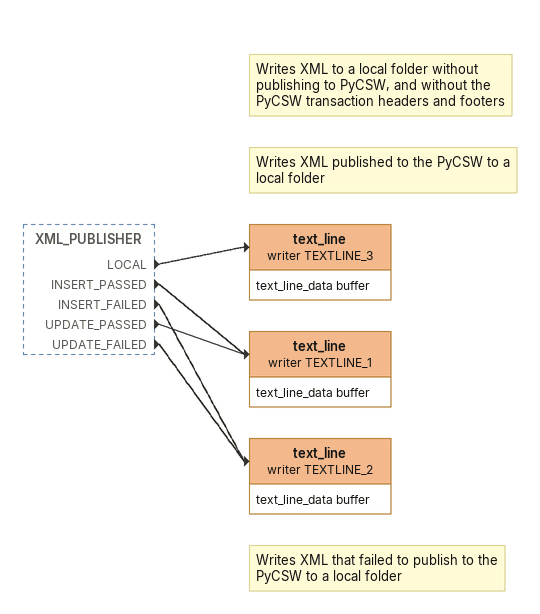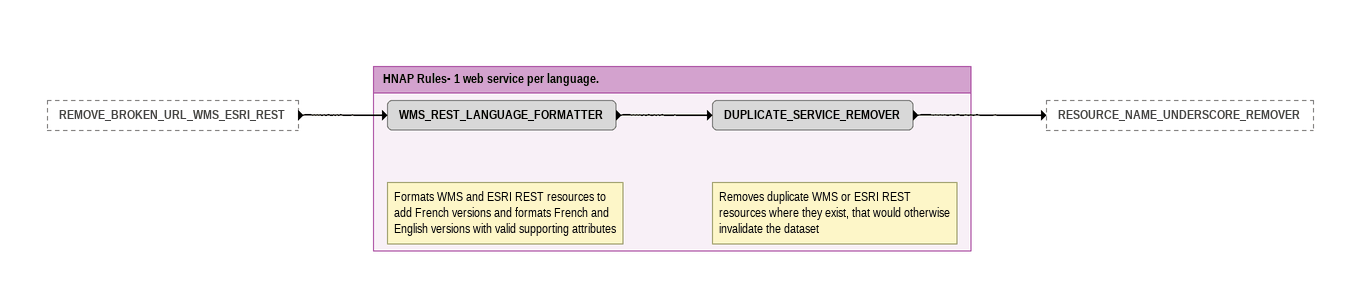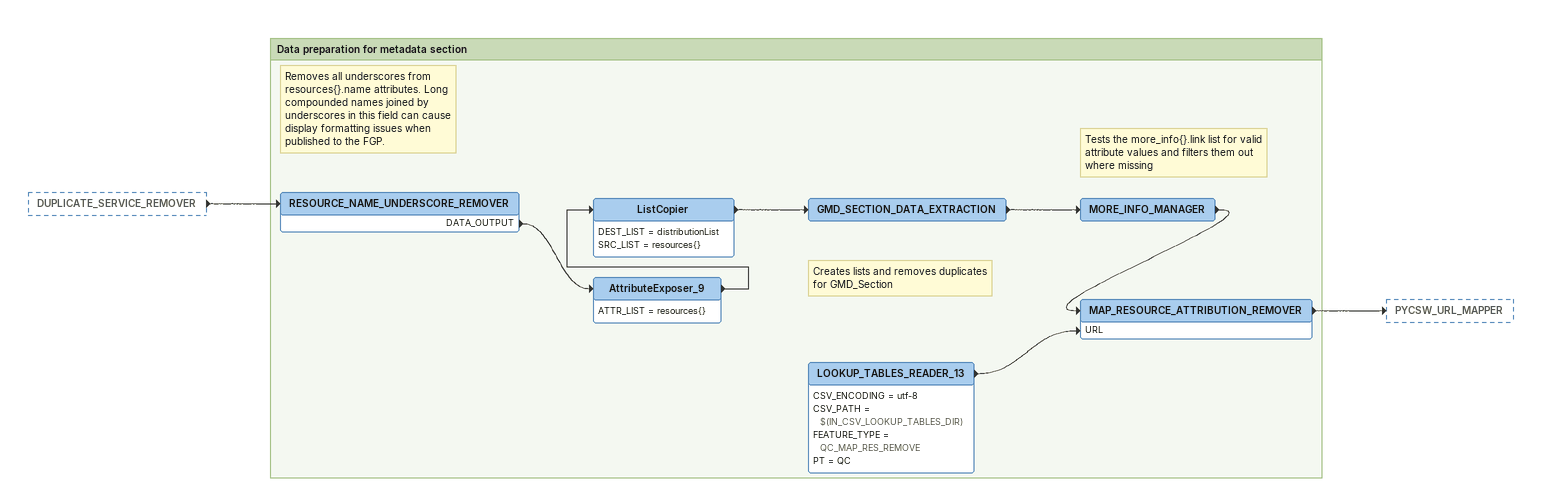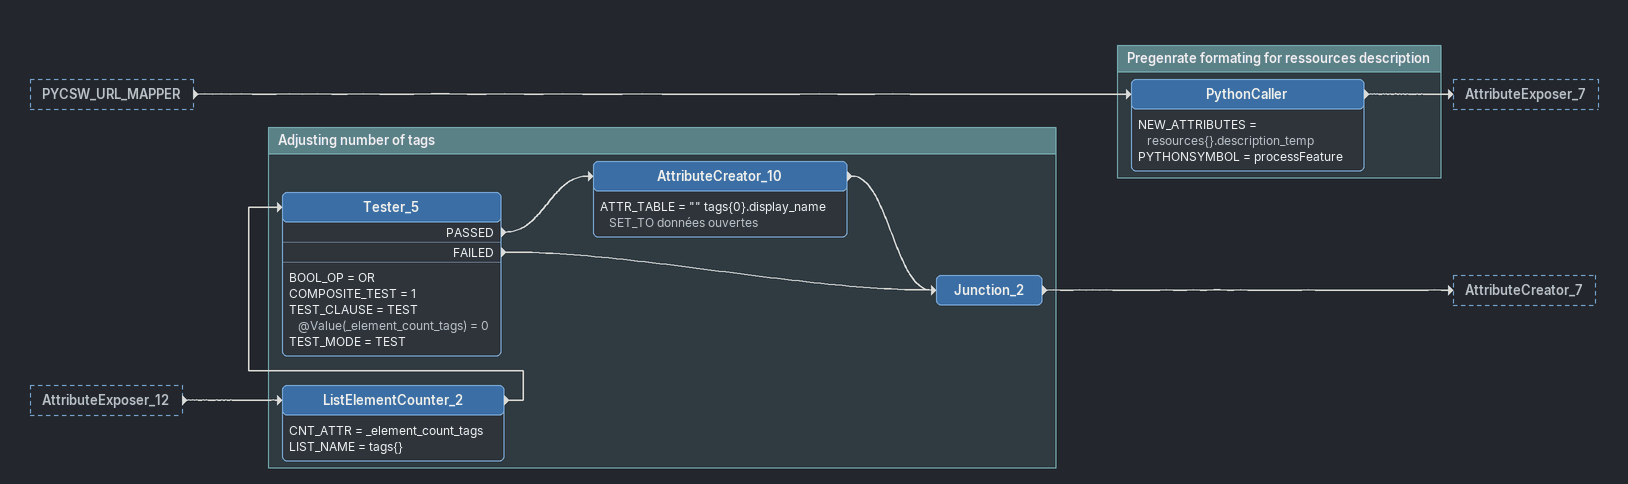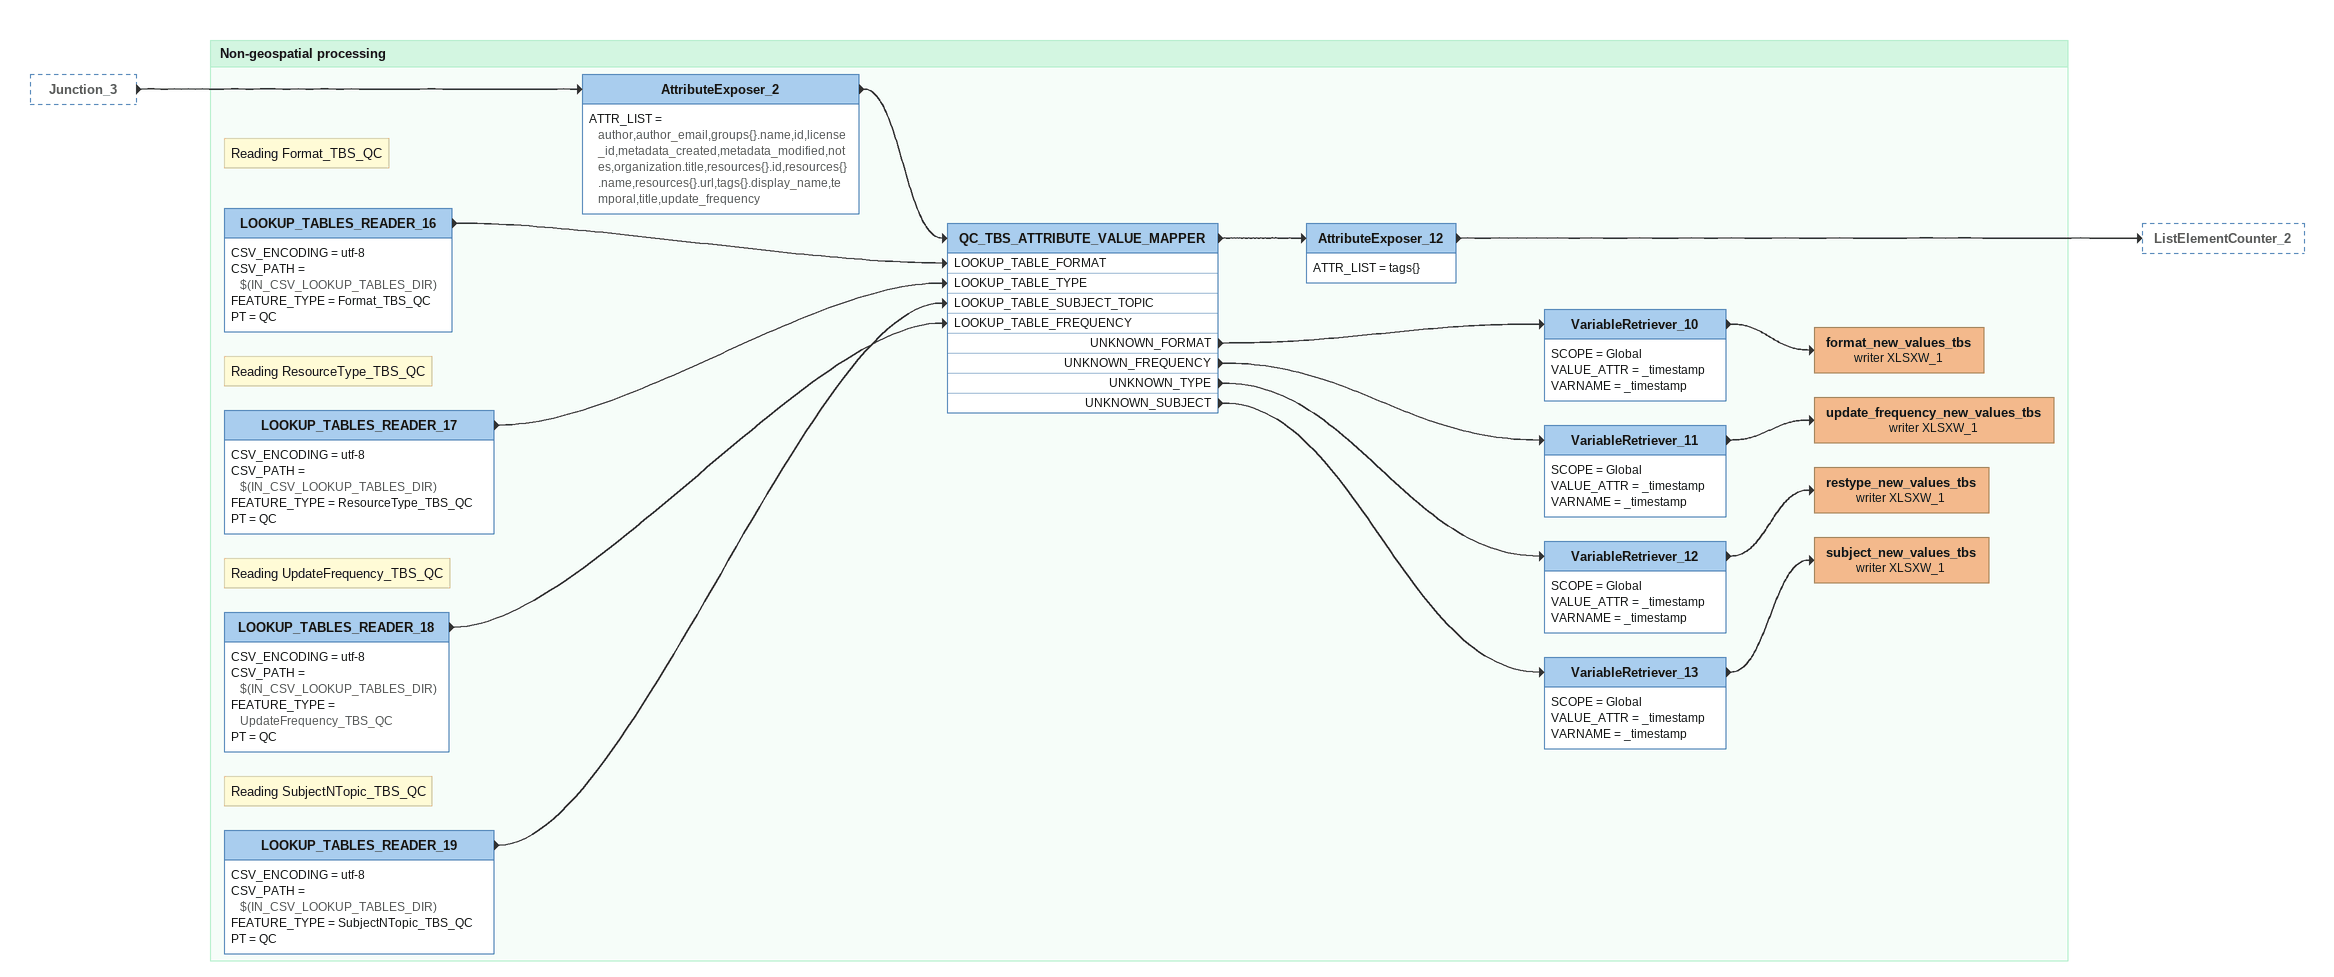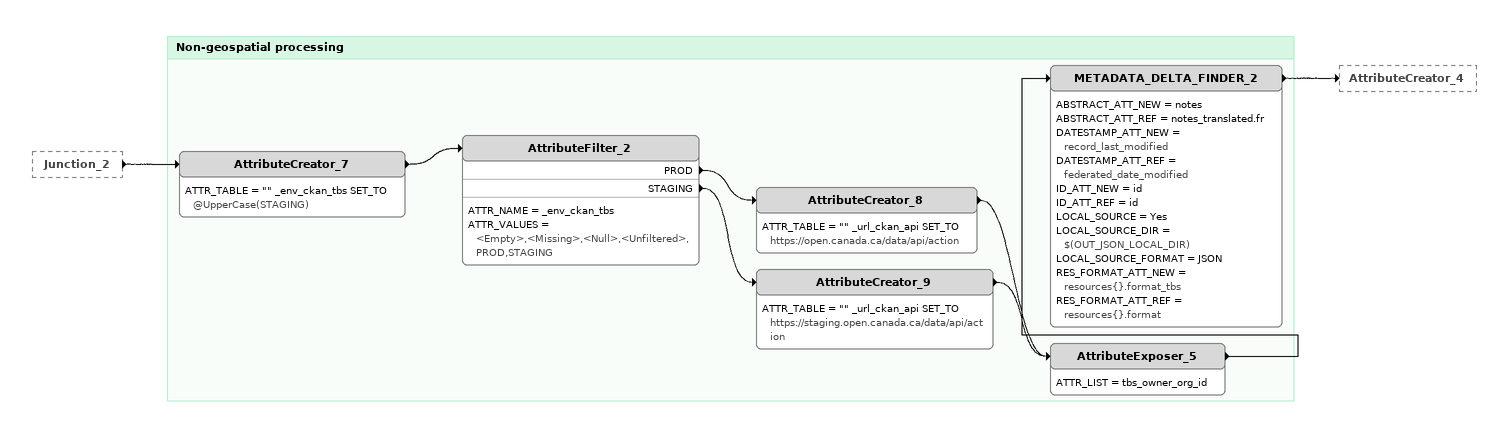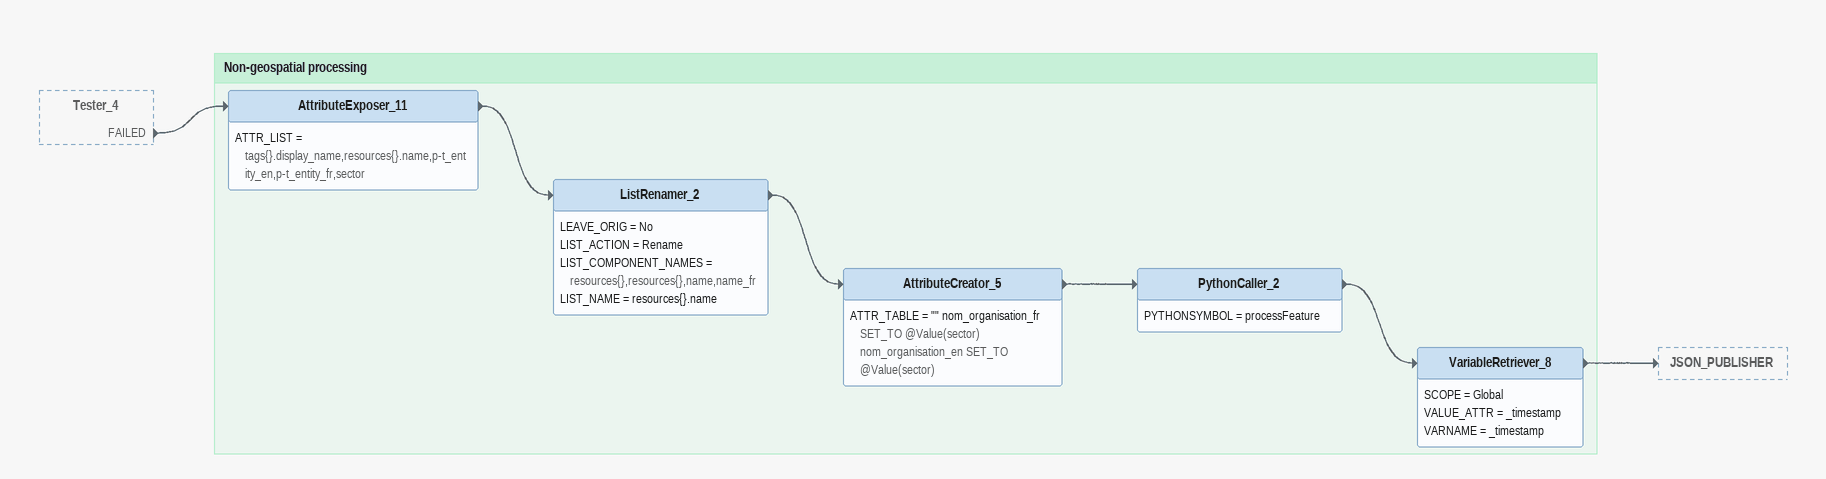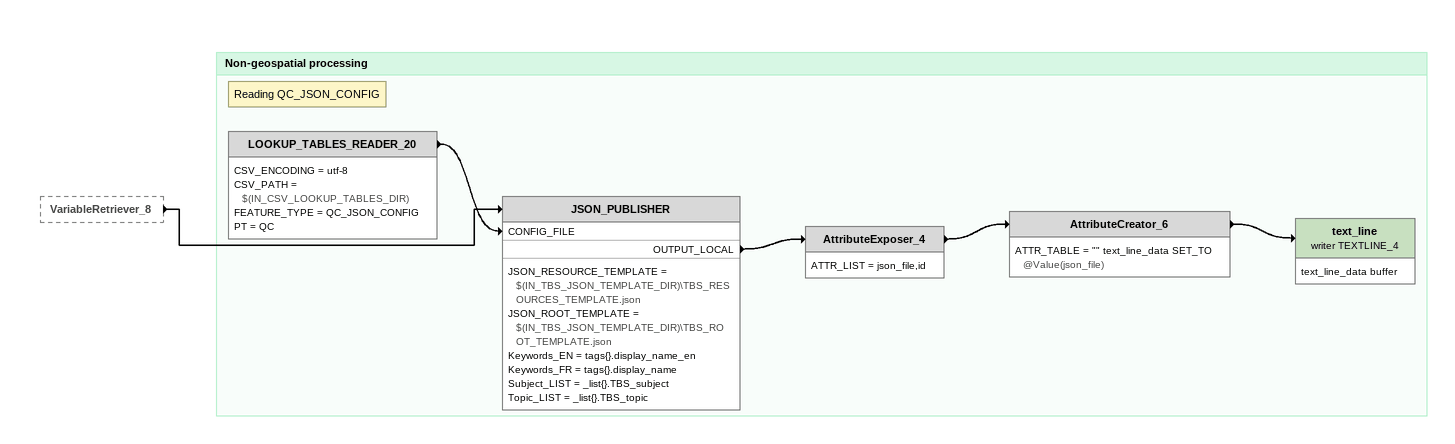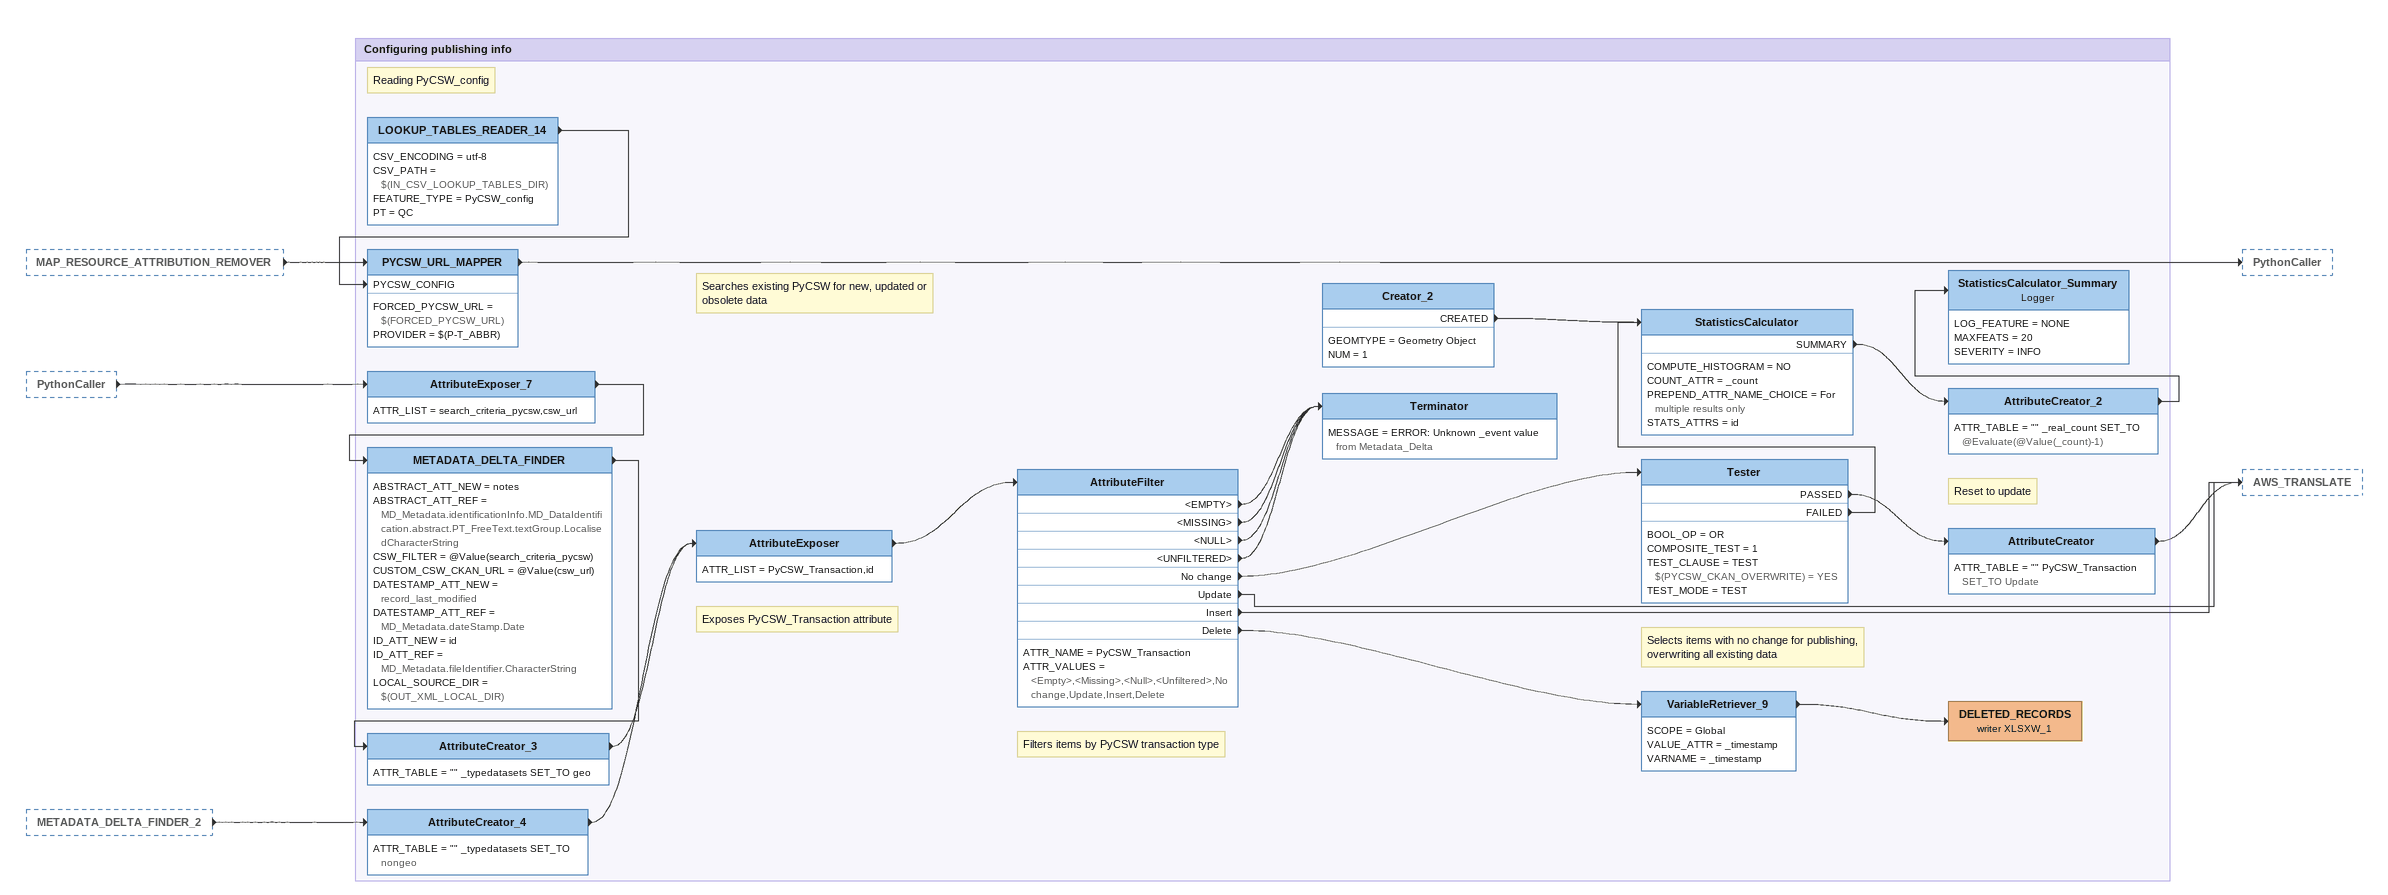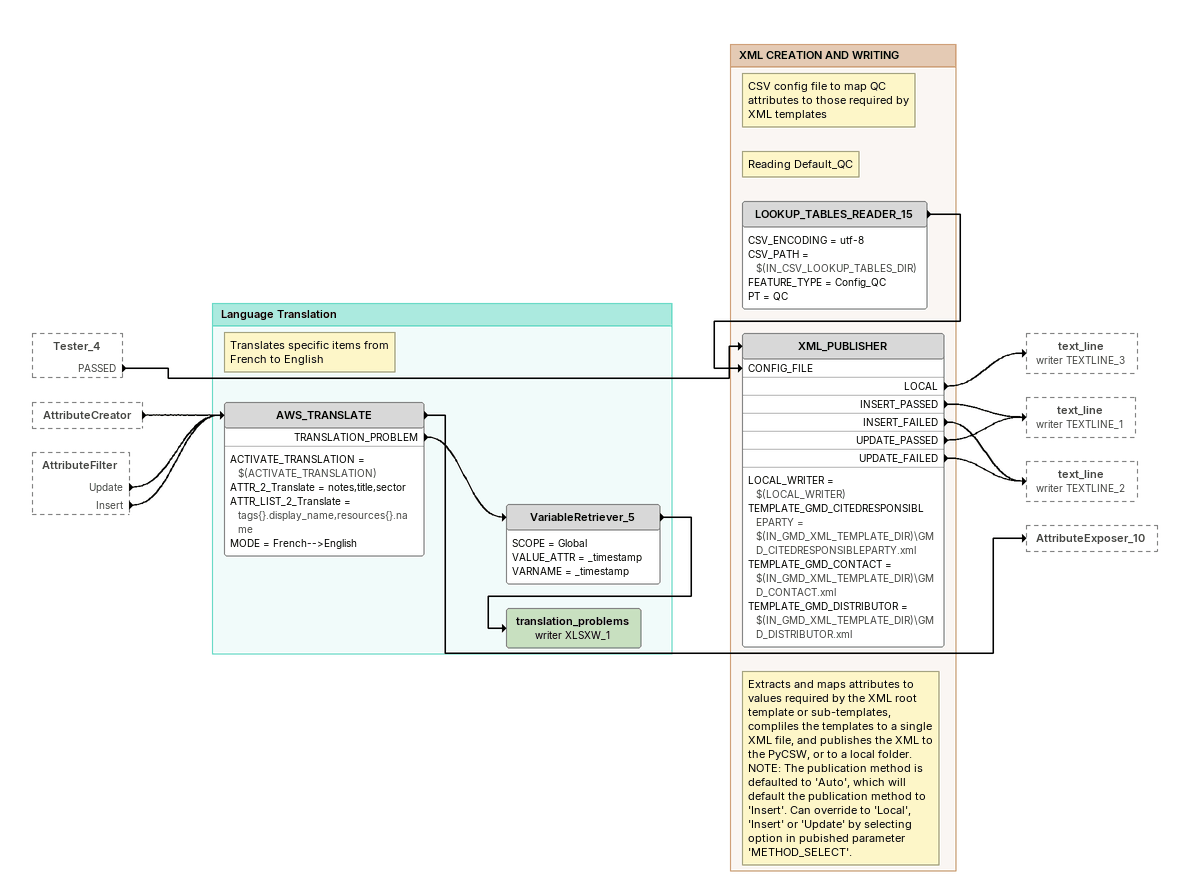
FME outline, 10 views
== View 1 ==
XML_PUBLISHER [outside]
    LOCAL -> text_line (writer TEXTLINE_3)
    INSERT_PASSED -> text_line (writer TEXTLINE_1)
    INSERT_FAILED -> text_line (writer TEXTLINE_2)
    UPDATE_PASSED -> text_line (writer TEXTLINE_1)
    UPDATE_FAILED -> text_line (writer TEXTLINE_2)
Note: Writes XML to a local folder without publishing to PyCSW, and without the PyCSW transaction headers and footers
text_line (writer TEXTLINE_3)
    attributes: text_line_data buffer
Note: Writes XML published to the PyCSW to a local folder
text_line (writer TEXTLINE_1)
    attributes: text_line_data buffer
Note: Writes XML that failed to publish to the PyCSW to a local folder
text_line (writer TEXTLINE_2)
    attributes: text_line_data buffer

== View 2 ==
REMOVE_BROKEN_URL_WMS_ESRI_REST [outside]
    -> WMS_REST_LANGUAGE_FORMATTER

Bookmark: HNAP Rules- 1 web service per language.
Note: Formats WMS and ESRI REST resources to add French versions and formats French and English versions with valid supporting attributes
WMS_REST_LANGUAGE_FORMATTER
    -> DUPLICATE_SERVICE_REMOVER
Note: Removes duplicate WMS or ESRI REST resources where they exist, that would otherwise invalidate the dataset
DUPLICATE_SERVICE_REMOVER
    -> RESOURCE_NAME_UNDERSCORE_REMOVER

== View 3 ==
DUPLICATE_SERVICE_REMOVER [outside]
    -> RESOURCE_NAME_UNDERSCORE_REMOVER

Bookmark: Data preparation for metadata section
Note: Removes all underscores from resources{}.name attributes. Long compounded names joined by underscores in this field can cause display formatting issues when published to the FGP.
RESOURCE_NAME_UNDERSCORE_REMOVER
    DATA_OUTPUT -> AttributeExposer_9
AttributeExposer_9
    ATTR_LIST = resources{}
    -> ListCopier
ListCopier
    DEST_LIST = distributionList
    SRC_LIST = resources{}
    -> GMD_SECTION_DATA_EXTRACTION
Note: Creates lists and removes duplicates for GMD_Section
GMD_SECTION_DATA_EXTRACTION
    -> MORE_INFO_MANAGER
Note: Tests the more_info{}.link list for valid attribute values and filters them out where missing
MORE_INFO_MANAGER
    -> MAP_RESOURCE_ATTRIBUTION_REMOVER
LOOKUP_TABLES_READER_13
    CSV_ENCODING = utf-8
    CSV_PATH = $(IN_CSV_LOOKUP_TABLES_DIR)
    FEATURE_TYPE = QC_MAP_RES_REMOVE
    PT = QC
    -> MAP_RESOURCE_ATTRIBUTION_REMOVER [URL]
MAP_RESOURCE_ATTRIBUTION_REMOVER
    -> PYCSW_URL_MAPPER

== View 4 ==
PYCSW_URL_MAPPER [outside]
    -> PythonCaller
AttributeExposer_12 [outside]
    -> ListElementCounter_2

Bookmark: Adjusting number of tags
ListElementCounter_2
    CNT_ATTR = _element_count_tags
    LIST_NAME = tags{}
    -> Tester_5
Tester_5
    BOOL_OP = OR
    COMPOSITE_TEST = 1
    TEST_CLAUSE = TEST @Value(_element_count_tags) = 0
    TEST_MODE = TEST
    PASSED -> AttributeCreator_10
    FAILED -> Junction_2
AttributeCreator_10
    ATTR_TABLE = "" tags{0}.display_name SET_TO données ouvertes
    -> Junction_2
Junction_2
    -> AttributeCreator_7

Bookmark: Pregenrate formating for ressources description
PythonCaller
    NEW_ATTRIBUTES = resources{}.description_temp
    PYTHONSYMBOL = processFeature
    -> AttributeExposer_7

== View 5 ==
Junction_3 [outside]
    -> AttributeExposer_2

Bookmark: Non-geospatial processing
AttributeExposer_2
    ATTR_LIST = author,author_email,groups{}.name,id,license_id,metadata_created,metadata_modified,notes,organization.title,resources{}.id,resources{}.name,resources{}.url,tags{}.display_name,temporal,title,update_frequency
    -> QC_TBS_ATTRIBUTE_VALUE_MAPPER
Note: Reading Format_TBS_QC
LOOKUP_TABLES_READER_16
    CSV_ENCODING = utf-8
    CSV_PATH = $(IN_CSV_LOOKUP_TABLES_DIR)
    FEATURE_TYPE = Format_TBS_QC
    PT = QC
    -> QC_TBS_ATTRIBUTE_VALUE_MAPPER [LOOKUP_TABLE_FORMAT]
Note: Reading ResourceType_TBS_QC
LOOKUP_TABLES_READER_17
    CSV_ENCODING = utf-8
    CSV_PATH = $(IN_CSV_LOOKUP_TABLES_DIR)
    FEATURE_TYPE = ResourceType_TBS_QC
    PT = QC
    -> QC_TBS_ATTRIBUTE_VALUE_MAPPER [LOOKUP_TABLE_TYPE]
Note: Reading UpdateFrequency_TBS_QC
LOOKUP_TABLES_READER_18
    CSV_ENCODING = utf-8
    CSV_PATH = $(IN_CSV_LOOKUP_TABLES_DIR)
    FEATURE_TYPE = UpdateFrequency_TBS_QC
    PT = QC
    -> QC_TBS_ATTRIBUTE_VALUE_MAPPER [LOOKUP_TABLE_FREQUENCY]
Note: Reading SubjectNTopic_TBS_QC
LOOKUP_TABLES_READER_19
    CSV_ENCODING = utf-8
    CSV_PATH = $(IN_CSV_LOOKUP_TABLES_DIR)
    FEATURE_TYPE = SubjectNTopic_TBS_QC
    PT = QC
    -> QC_TBS_ATTRIBUTE_VALUE_MAPPER [LOOKUP_TABLE_SUBJECT_TOPIC]
QC_TBS_ATTRIBUTE_VALUE_MAPPER
    -> AttributeExposer_12
    UNKNOWN_FORMAT -> VariableRetriever_10
    UNKNOWN_FREQUENCY -> VariableRetriever_11
    UNKNOWN_TYPE -> VariableRetriever_12
    UNKNOWN_SUBJECT -> VariableRetriever_13
AttributeExposer_12
    ATTR_LIST = tags{}
    -> ListElementCounter_2
VariableRetriever_10
    SCOPE = Global
    VALUE_ATTR = _timestamp
    VARNAME = _timestamp
    -> format_new_values_tbs (writer XLSXW_1)
format_new_values_tbs (writer XLSXW_1)
VariableRetriever_11
    SCOPE = Global
    VALUE_ATTR = _timestamp
    VARNAME = _timestamp
    -> update_frequency_new_values_tbs (writer XLSXW_1)
update_frequency_new_values_tbs (writer XLSXW_1)
VariableRetriever_12
    SCOPE = Global
    VALUE_ATTR = _timestamp
    VARNAME = _timestamp
    -> restype_new_values_tbs (writer XLSXW_1)
restype_new_values_tbs (writer XLSXW_1)
VariableRetriever_13
    SCOPE = Global
    VALUE_ATTR = _timestamp
    VARNAME = _timestamp
    -> subject_new_values_tbs (writer XLSXW_1)
subject_new_values_tbs (writer XLSXW_1)

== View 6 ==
Junction_2 [outside]
    -> AttributeCreator_7

Bookmark: Non-geospatial processing
AttributeCreator_7
    ATTR_TABLE = "" _env_ckan_tbs SET_TO @UpperCase(STAGING)
    -> AttributeFilter_2
AttributeFilter_2
    ATTR_NAME = _env_ckan_tbs
    ATTR_VALUES = <Empty>,<Missing>,<Null>,<Unfiltered>,PROD,STAGING
    PROD -> AttributeCreator_8
    STAGING -> AttributeCreator_9
AttributeCreator_8
    ATTR_TABLE = "" _url_ckan_api SET_TO https://open.canada.ca/data/api/action
    -> AttributeExposer_5
AttributeCreator_9
    ATTR_TABLE = "" _url_ckan_api SET_TO https://staging.open.canada.ca/data/api/action
    -> AttributeExposer_5
AttributeExposer_5
    ATTR_LIST = tbs_owner_org_id
    -> METADATA_DELTA_FINDER_2
METADATA_DELTA_FINDER_2
    ABSTRACT_ATT_NEW = notes
    ABSTRACT_ATT_REF = notes_translated.fr
    DATESTAMP_ATT_NEW = record_last_modified
    DATESTAMP_ATT_REF = federated_date_modified
    ID_ATT_NEW = id
    ID_ATT_REF = id
    LOCAL_SOURCE = Yes
    LOCAL_SOURCE_DIR = $(OUT_JSON_LOCAL_DIR)
    LOCAL_SOURCE_FORMAT = JSON
    RES_FORMAT_ATT_NEW = resources{}.format_tbs
    RES_FORMAT_ATT_REF = resources{}.format
    -> AttributeCreator_4

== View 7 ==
Tester_4 [outside]
    FAILED -> AttributeExposer_11

Bookmark: Non-geospatial processing
AttributeExposer_11
    ATTR_LIST = tags{}.display_name,resources{}.name,p-t_entity_en,p-t_entity_fr,sector
    -> ListRenamer_2
ListRenamer_2
    LEAVE_ORIG = No
    LIST_ACTION = Rename
    LIST_COMPONENT_NAMES = resources{},resources{},name,name_fr
    LIST_NAME = resources{}.name
    -> AttributeCreator_5
AttributeCreator_5
    ATTR_TABLE = "" nom_organisation_fr SET_TO @Value(sector)  nom_organisation_en SET_TO @Value(sector)
    -> PythonCaller_2
PythonCaller_2
    PYTHONSYMBOL = processFeature
    -> VariableRetriever_8
VariableRetriever_8
    SCOPE = Global
    VALUE_ATTR = _timestamp
    VARNAME = _timestamp
    -> JSON_PUBLISHER

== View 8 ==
VariableRetriever_8 [outside]
    -> JSON_PUBLISHER

Bookmark: Non-geospatial processing
Note: Reading QC_JSON_CONFIG
LOOKUP_TABLES_READER_20
    CSV_ENCODING = utf-8
    CSV_PATH = $(IN_CSV_LOOKUP_TABLES_DIR)
    FEATURE_TYPE = QC_JSON_CONFIG
    PT = QC
    -> JSON_PUBLISHER [CONFIG_FILE]
JSON_PUBLISHER
    JSON_RESOURCE_TEMPLATE = $(IN_TBS_JSON_TEMPLATE_DIR)\TBS_RESOURCES_TEMPLATE.json
    JSON_ROOT_TEMPLATE = $(IN_TBS_JSON_TEMPLATE_DIR)\TBS_ROOT_TEMPLATE.json
    Keywords_EN = tags{}.display_name_en
    Keywords_FR = tags{}.display_name
    Subject_LIST = _list{}.TBS_subject
    Topic_LIST = _list{}.TBS_topic
    OUTPUT_LOCAL -> AttributeExposer_4
AttributeExposer_4
    ATTR_LIST = json_file,id
    -> AttributeCreator_6
AttributeCreator_6
    ATTR_TABLE = "" text_line_data SET_TO @Value(json_file)
    -> text_line (writer TEXTLINE_4)
text_line (writer TEXTLINE_4)
    attributes: text_line_data buffer

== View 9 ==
MAP_RESOURCE_ATTRIBUTION_REMOVER [outside]
    -> PYCSW_URL_MAPPER
PythonCaller [outside]
    -> AttributeExposer_7
METADATA_DELTA_FINDER_2 [outside]
    -> AttributeCreator_4

Bookmark: Configuring publishing info
AttributeCreator_4
    ATTR_TABLE = "" _typedatasets SET_TO nongeo
    -> AttributeExposer
Note: Reading PyCSW_config
LOOKUP_TABLES_READER_14
    CSV_ENCODING = utf-8
    CSV_PATH = $(IN_CSV_LOOKUP_TABLES_DIR)
    FEATURE_TYPE = PyCSW_config
    PT = QC
    -> PYCSW_URL_MAPPER [PYCSW_CONFIG]
PYCSW_URL_MAPPER
    FORCED_PYCSW_URL = $(FORCED_PYCSW_URL)
    PROVIDER = $(P-T_ABBR)
    -> PythonCaller
AttributeExposer_7
    ATTR_LIST = search_criteria_pycsw,csw_url
    -> METADATA_DELTA_FINDER
Note: Searches existing PyCSW for new, updated or obsolete data
METADATA_DELTA_FINDER
    ABSTRACT_ATT_NEW = notes
    ABSTRACT_ATT_REF = MD_Metadata.identificationInfo.MD_DataIdentification.abstract.PT_FreeText.textGroup.LocalisedCharacterString
    CSW_FILTER = @Value(search_criteria_pycsw)
    CUSTOM_CSW_CKAN_URL = @Value(csw_url)
    DATESTAMP_ATT_NEW = record_last_modified
    DATESTAMP_ATT_REF = MD_Metadata.dateStamp.Date
    ID_ATT_NEW = id
    ID_ATT_REF = MD_Metadata.fileIdentifier.CharacterString
    LOCAL_SOURCE_DIR = $(OUT_XML_LOCAL_DIR)
    -> AttributeCreator_3
AttributeCreator_3
    ATTR_TABLE = "" _typedatasets SET_TO geo
    -> AttributeExposer
Note: Exposes PyCSW_Transaction attribute
AttributeExposer
    ATTR_LIST = PyCSW_Transaction,id
    -> AttributeFilter
Note: Filters items by PyCSW transaction type
AttributeFilter
    ATTR_NAME = PyCSW_Transaction
    ATTR_VALUES = <Empty>,<Missing>,<Null>,<Unfiltered>,No change,Update,Insert,Delete
    <EMPTY> -> Terminator
    <MISSING> -> Terminator
    <NULL> -> Terminator
    <UNFILTERED> -> Terminator
    No change -> Tester
    Update -> AWS_TRANSLATE
    Insert -> AWS_TRANSLATE
    Delete -> VariableRetriever_9
Terminator
    MESSAGE = ERROR: Unknown _event value from Metadata_Delta
Note: Selects items with no change for publishing, overwriting all existing data
Tester
    BOOL_OP = OR
    COMPOSITE_TEST = 1
    TEST_CLAUSE = TEST $(PYCSW_CKAN_OVERWRITE) = YES
    TEST_MODE = TEST
    PASSED -> AttributeCreator
    FAILED -> StatisticsCalculator
Note: Reset to update
AttributeCreator
    ATTR_TABLE = "" PyCSW_Transaction SET_TO Update
    -> AWS_TRANSLATE
VariableRetriever_9
    SCOPE = Global
    VALUE_ATTR = _timestamp
    VARNAME = _timestamp
    -> DELETED_RECORDS (writer XLSXW_1)
DELETED_RECORDS (writer XLSXW_1)
Creator_2
    GEOMTYPE = Geometry Object
    NUM = 1
    CREATED -> StatisticsCalculator
StatisticsCalculator
    COMPUTE_HISTOGRAM = NO
    COUNT_ATTR = _count
    PREPEND_ATTR_NAME_CHOICE = For multiple results only
    STATS_ATTRS = id
    SUMMARY -> AttributeCreator_2
AttributeCreator_2
    ATTR_TABLE = "" _real_count SET_TO @Evaluate(@Value(_count)-1)
    -> StatisticsCalculator_Summary
StatisticsCalculator_Summary: Logger
    LOG_FEATURE = NONE
    MAXFEATS = 20
    SEVERITY = INFO

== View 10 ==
Tester_4 [outside]
    PASSED -> XML_PUBLISHER
AttributeCreator [outside]
    -> AWS_TRANSLATE
AttributeFilter [outside]
    Update -> AWS_TRANSLATE
    Insert -> AWS_TRANSLATE

Bookmark: Language Translation
Note: Translates specific items from French to English
AWS_TRANSLATE
    ACTIVATE_TRANSLATION = $(ACTIVATE_TRANSLATION)
    ATTR_2_Translate = notes,title,sector
    ATTR_LIST_2_Translate = tags{}.display_name,resources{}.name
    MODE = French-->English
    -> AttributeExposer_10
    TRANSLATION_PROBLEM -> VariableRetriever_5
VariableRetriever_5
    SCOPE = Global
    VALUE_ATTR = _timestamp
    VARNAME = _timestamp
    -> translation_problems (writer XLSXW_1)
translation_problems (writer XLSXW_1)

Bookmark: XML CREATION AND WRITING
Note: CSV config file to map QC attributes to those required by XML templates
Note: Reading Default_QC
LOOKUP_TABLES_READER_15
    CSV_ENCODING = utf-8
    CSV_PATH = $(IN_CSV_LOOKUP_TABLES_DIR)
    FEATURE_TYPE = Config_QC
    PT = QC
    -> XML_PUBLISHER [CONFIG_FILE]
Note: Extracts and maps attributes to values required by the XML root template or sub-templates, compliles the templates to a single XML file, and publishes the XML to the PyCSW, or to a local folder. / NOTE: The publication method is defaulted to 'Auto', which will default the publication method to 'Insert'. Can override to 'Local', 'Insert' or 'Update' by selecting option in pubished parameter 'METHOD_SELECT'.
XML_PUBLISHER
    LOCAL_WRITER = $(LOCAL_WRITER)
    TEMPLATE_GMD_CITEDRESPONSIBLEPARTY = $(IN_GMD_XML_TEMPLATE_DIR)\GMD_CITEDRESPONSIBLEPARTY.xml
    TEMPLATE_GMD_CONTACT = $(IN_GMD_XML_TEMPLATE_DIR)\GMD_CONTACT.xml
    TEMPLATE_GMD_DISTRIBUTOR = $(IN_GMD_XML_TEMPLATE_DIR)\GMD_DISTRIBUTOR.xml
    LOCAL -> text_line (writer TEXTLINE_3)
    INSERT_PASSED -> text_line (writer TEXTLINE_1)
    INSERT_FAILED -> text_line (writer TEXTLINE_2)
    UPDATE_PASSED -> text_line (writer TEXTLINE_1)
    UPDATE_FAILED -> text_line (writer TEXTLINE_2)
